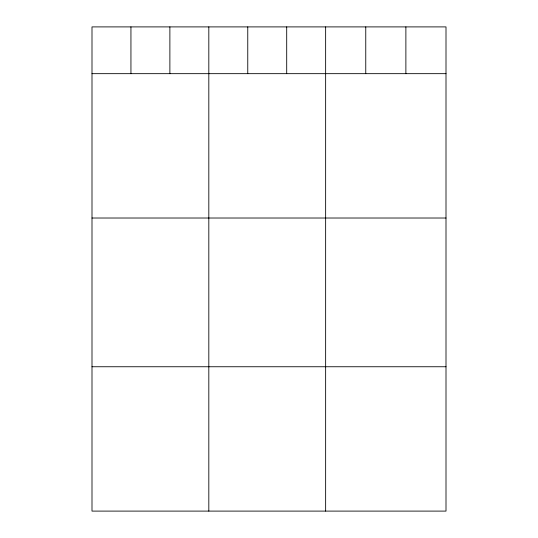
<?xml version="1.0" encoding="UTF-8"?>
<svg xmlns="http://www.w3.org/2000/svg" width="538" height="538" viewBox="0 0 538 538"><rect width="100%" height="100%" fill="white"/><g stroke="black" fill="none" stroke-linecap="round" stroke-linejoin="round"><path stroke-width="0.81" d="M446.002 73.666L446.002 511.1L91.998 511.1L91.998 26.9L446.002 26.9L446.002 73.666L91.998 73.666M91.998 218.018L446.002 218.018M91.998 366.748L446.002 366.748M405.881 26.9L405.881 73.666M365.759 26.9L365.759 73.666M325.638 26.9L325.638 511.1M286.7 26.9L286.7 73.666M247.762 26.9L247.762 73.666M208.818 26.9L208.818 511.1M169.88 26.9L169.88 73.666M130.942 26.9L130.942 73.666"/></g></svg>
